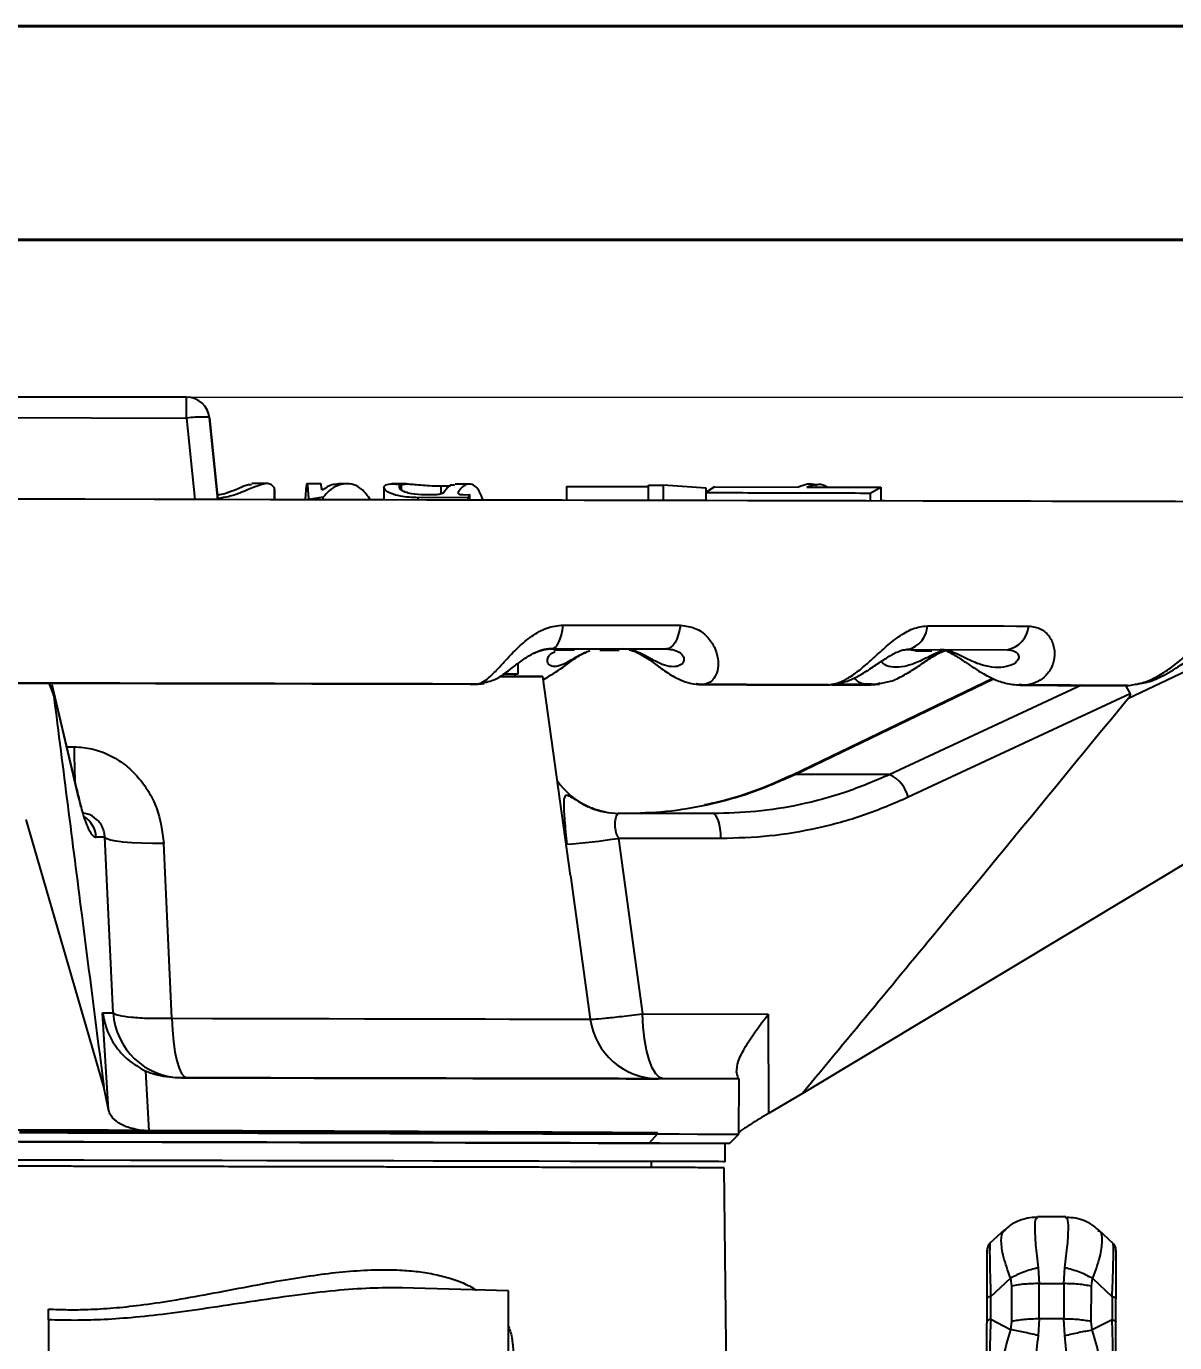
# Model space of a CAD drawing. Header units: millimetres. Extents: x 5659 to 7608, y 3628 to 5007.
# Drawn here: x 6279.5 to 6404.4, y 4863.5 to 5006.6 of the extents above; entities that cross this region are included whole.
import ezdxf

# ---------------------------------------------------------------- set-up
doc = ezdxf.new("R2010")
doc.units = ezdxf.units.MM
for name, color, linetype, lineweight in [('AM_5', 3, 'Continuous', 25), ('AM_BOR', 7, 'Continuous', 50), ('粗实线', 7, 'Continuous', 40)]:
    doc.layers.add(name, color=color, linetype=linetype, lineweight=lineweight)
doc.styles.add('SLDTEXTSTYLE1', font='txt.shx', dxfattribs={"width": 0.7, "bigfont": 'gbcbig.shx'})
doc.dimstyles.new('SLDDIMSTYLE12$0', dxfattribs={"dimtxt": 12, "dimasz": 10, "dimexe": 0, "dimexo": 0.0625, "dimgap": 0.875, "dimtad": 1, "dimdec": 1, "dimlfac": 1.8, "dimrnd": 1e-09, "dimzin": 12, "dimdsep": 46, "dimtxsty": 'SLDTEXTSTYLE1', "dimcen": 0.09, "dimdle": 8.16, "dimclrd": 3, "dimclre": 3, "dimadec": 0, "dimazin": 3, "dimtfac": 1, "dimtdec": 1, "dimtofl": 0, "dimtmove": 0, "dimatfit": 3, "dimfxl": 0, "dimfrac": 2, "dimtolj": 1, "dimlwd": 5, "dimlwe": 5, "dimarcsym": 0})

# ---------------------------------------------------------------- blocks, each defined once
blk = doc.blocks.new('*D65')
at = {"layer": 'AM_5', "color": 3, "lineweight": 5, "transparency": 16777216}
blk.add_line((6297.04, 4966.27), (6476.87, 4966.27), dxfattribs=at)
at = {"layer": 'AM_5', "color": 3, "linetype": 'Continuous', "lineweight": 5, "transparency": 16777216}
for p, q in [((6476.87, 4956.27), (6476.87, 4677.53)), ((6344.04, 4667.53), (6476.87, 4667.53))]:
    blk.add_line(p, q, dxfattribs=at)
at = {"layer": 'AM_5', "color": 3, "transparency": 16777216}
for points in [[(6475.2, 4956.27), (6478.53, 4956.27), (6476.87, 4966.27)], [(6475.2, 4677.53), (6478.53, 4677.53), (6476.87, 4667.53)]]:
    blk.add_solid(points, dxfattribs=at)
at = {"layer": 'Defpoints', "color": 0, "transparency": 16777216}
for p in [(6296.97, 4966.27), (6343.98, 4667.53), (6476.87, 4667.53)]:
    blk.add_point(p, dxfattribs=at)
at = {"layer": 'AM_5', "color": 0, "transparency": 16777216, "insert": (6469.99, 4816.9), "char_height": 12, "attachment_point": 5, "rotation": 90, "style": 'SLDTEXTSTYLE1'}
blk.add_mtext('\\A1;300', dxfattribs=at)
blk = doc.blocks.new('rA3')
at = {"layer": '粗实线'}
for p, q in [((753.384, 421.26), (333.384, 421.26)), ((748.384, 416.26), (358.384, 416.26))]:
    blk.add_line(p, q, dxfattribs=at)

msp = doc.modelspace()

# ---------------------------------------------------------------- linework, layer by layer
at = {"color": 7, "linetype": 'Continuous', "lineweight": 25}
for p, q in [((6296.974, 4966.27), (6263.999, 4966.34)), ((6263.999, 4966.34), (6296.974, 4966.27)), ((6296.969, 4964.009), (6296.974, 4966.27)), ((6296.974, 4966.27), (6296.974, 4966.27)), ((6263.994, 4964.079), (6296.969, 4964.009)), ((6296.969, 4964.009), (6297.872, 4955.148)), ((6300.36, 4955.142), (6299.456, 4964.023)), ((6299.456, 4964.023), (6300.36, 4955.142)), ((6299.456, 4964.023), (6299.456, 4964.023)), ((6305.766, 4956.877), (6304.047, 4956.881)), ((6306.478, 4956.447), (6306.476, 4955.131)), ((6311.572, 4956.865), (6310.072, 4956.868)), ((6311.77, 4956.19), (6311.673, 4956.19)), ((6314.304, 4956.859), (6313.487, 4956.861)), ((6318.419, 4956.447), (6318.416, 4955.104)), ((6320.858, 4956.845), (6319.267, 4956.848)), ((6320.289, 4956.754), (6320.288, 4956.204)), ((6324.617, 4956.631), (6324.615, 4955.763)), ((6324.617, 4956.631), (6325.605, 4956.629)), ((6327.666, 4956.83), (6326.142, 4956.834)), ((6326.522, 4955.821), (6326.523, 4956.018)), ((6338.256, 4956.577), (6338.253, 4955.063)), ((6338.256, 4956.577), (6347.166, 4956.563)), ((6347.163, 4955.043), (6347.167, 4956.726)), ((6347.167, 4956.726), (6348.778, 4956.722)), ((6348.778, 4956.722), (6348.774, 4955.039)), ((6353.457, 4956.396), (6348.778, 4956.722)), ((6353.394, 4955.906), (6353.392, 4955.029)), ((6354.356, 4956.53), (6353.394, 4955.906)), ((6353.456, 4955.946), (6353.457, 4956.396)), ((6354.356, 4956.53), (6363.485, 4956.507)), ((6364.368, 4956.505), (6372.441, 4956.484)), ((6365.615, 4956.749), (6364.717, 4956.751)), ((6371.267, 4955.854), (6371.265, 4954.991)), ((6371.267, 4955.854), (6372.441, 4956.484)), ((6372.441, 4956.484), (6372.438, 4954.988)), ((6310.018, 4955.123), (6306.098, 4955.132)), ((6306.561, 4955.131), (6306.562, 4955.67)), ((6311.815, 4955.423), (6310.252, 4955.146)), ((6310.252, 4955.121), (6310.252, 4955.146)), ((6311.814, 4955.118), (6311.815, 4955.423)), ((6318.451, 4955.105), (6314.924, 4955.113)), ((6322.135, 4955.096), (6322.136, 4955.351)), ((6327.588, 4955.375), (6322.136, 4955.351)), ((6323.923, 4955.658), (6322.869, 4955.662)), ((6327.173, 4955.677), (6327.748, 4955.683)), ((6327.587, 4955.084), (6327.588, 4955.375)), ((6327.748, 4955.683), (6327.588, 4955.375)), ((6327.747, 4955.084), (6327.748, 4955.683)), ((6336.676, 4938.929), (6336.465, 4938.93)), ((6336.807, 4938.929), (6336.469, 4938.93)), ((6336.676, 4938.929), (6349.137, 4938.903)), ((6336.974, 4938.782), (6336.768, 4938.959)), ((6339.119, 4938.777), (6336.974, 4938.782)), ((6341.884, 4938.772), (6343.998, 4938.767)), ((6374.719, 4938.754), (6375.382, 4938.846)), ((6376.178, 4938.699), (6375.21, 4938.848)), ((6375.382, 4938.846), (6386.147, 4938.824)), ((6376.178, 4938.699), (6377.983, 4938.695)), ((6333.014, 4936.193), (6333.016, 4937.341)), ((6399.335, 4933.541), (6408.255, 4937.778)), ((6338.682, 4914.268), (6335.687, 4935.916)), ((6282.004, 4935.183), (6282.526, 4933.79)), ((6282.483, 4934.26), (6282.309, 4935.018)), ((6285.044, 4923.658), (6282.35, 4935.014)), ((6328.578, 4935.091), (6329.305, 4935.165)), ((6352.395, 4935.116), (6353.14, 4935.04)), ((6353.04, 4935.032), (6352.908, 4935.064)), ((6352.928, 4935.03), (6356.57, 4935.022)), ((6384.611, 4935.698), (6362.815, 4925.198)), ((6363.114, 4925.269), (6384.675, 4935.663)), ((6366.732, 4935.004), (6366.882, 4935.017)), ((6366.86, 4935.012), (6367.001, 4935.028)), ((6371.57, 4935.049), (6367.327, 4935.058)), ((6367.898, 4935.047), (6371.838, 4935.038)), ((6371.259, 4934.992), (6371.98, 4935.123)), ((6371.413, 4935.07), (6371.264, 4935.082)), ((6371.838, 4935.038), (6371.413, 4935.07)), ((6371.838, 4935.038), (6372.29, 4935.075)), ((6372.34, 4935.189), (6371.898, 4935.048)), ((6394.241, 4934.957), (6373.402, 4925.247)), ((6387.462, 4935.041), (6388.101, 4934.969)), ((6387.954, 4934.96), (6387.462, 4935.041)), ((6399.037, 4934.947), (6399.519, 4934.011)), ((6282.483, 4934.26), (6285.161, 4922.968)), ((6399.519, 4934.011), (6375.414, 4922.776)), ((6283.951, 4928.269), (6284.75, 4928.267)), ((6287.973, 4891.292), (6279.547, 4920.366)), ((6344.635, 4921.029), (6343.878, 4921.031)), ((6354.18, 4921.009), (6343.926, 4921.03)), ((6288.078, 4918.433), (6287.138, 4918.435)), ((6288.994, 4899.352), (6288.078, 4918.433)), ((6295.355, 4898.749), (6294.486, 4917.77)), ((6343.895, 4918.314), (6346.536, 4899.229)), ((6355.047, 4918.291), (6343.895, 4918.314)), ((6407.886, 4917.005), (6363.907, 4890.58)), ((6338.682, 4914.265), (6340.843, 4898.652)), ((6287.843, 4899.355), (6288.994, 4899.352)), ((6288.468, 4888.84), (6287.843, 4899.355)), ((6346.536, 4899.229), (6360.19, 4899.2)), ((6360.19, 4899.2), (6360.226, 4888.412)), ((6292.514, 4893.009), (6292.873, 4886.531)), ((6356.752, 4892.934), (6356.752, 4892.831)), ((6296.441, 4892.29), (6295.752, 4892.291)), ((6356.953, 4892.161), (6348.787, 4892.178)), ((6357.009, 4886.161), (6357.022, 4892.161)), ((6288.468, 4888.84), (6287.973, 4891.292)), ((6363.907, 4890.58), (6360.226, 4888.412)), ((6292.873, 4886.531), (6291.836, 4886.6)), ((6348.137, 4886.18), (6347.255, 4885.181)), ((6348.137, 4886.18), (6348.137, 4886.283)), ((6356.007, 4885.163), (6357.009, 4886.161)), ((6357.123, 4886.461), (6357.01, 4886.379)), ((6355.503, 4883.164), (6355.507, 4885.164)), ((6347.502, 4882.522), (6347.503, 4883.181)), ((6355.933, 4833.987), (6355.401, 4882.506)), ((6392.524, 4877.152), (6389.456, 4877.159)), ((6385.893, 4875.772), (6384.252, 4874.256)), ((6385.883, 4875.686), (6385.943, 4875.714)), ((6389.456, 4877.059), (6389.369, 4877.006)), ((6392.613, 4876.998), (6392.524, 4877.053)), ((6396.03, 4875.689), (6396.095, 4875.659)), ((6397.718, 4874.225), (6396.082, 4875.749)), ((6389.532, 4871.629), (6389.641, 4869.915)), ((6392.308, 4869.909), (6392.424, 4871.622)), ((6384.372, 4868.509), (6386.53, 4870.503)), ((6386.53, 4870.503), (6386.641, 4869.646)), ((6395.307, 4869.627), (6395.422, 4870.484)), ((6395.422, 4870.484), (6397.572, 4868.481)), ((6331.973, 4869.105), (6320.311, 4869.435)), ((6384.366, 4866.01), (6384.372, 4868.509)), ((6386.641, 4869.646), (6386.633, 4865.801)), ((6389.633, 4866.07), (6389.641, 4869.915)), ((6389.641, 4869.915), (6392.308, 4869.909)), ((6392.308, 4869.909), (6392.3, 4866.064)), ((6395.299, 4865.782), (6395.307, 4869.627)), ((6383.966, 4865.79), (6383.971, 4868.289)), ((6397.572, 4868.481), (6397.566, 4865.982)), ((6397.966, 4865.76), (6397.971, 4868.26)), ((6386.518, 4864.898), (6384.366, 4866.01)), ((6386.633, 4865.801), (6386.518, 4864.898)), ((6389.633, 4866.07), (6389.517, 4864.263)), ((6392.3, 4866.064), (6389.633, 4866.07)), ((6392.409, 4864.257), (6392.3, 4866.064)), ((6395.41, 4864.879), (6395.299, 4865.782)), ((6397.566, 4865.982), (6395.41, 4864.879))]:
    msp.add_line(p, q, dxfattribs=at)
at = {"color": 7, "linetype": 'Continuous', "lineweight": 25, "flags": 128}
for points in [[(6404.449, 4954.92), (6399.454, 4954.931), (6394.201, 4954.942), (6388.701, 4954.954), (6382.968, 4954.966), (6377.012, 4954.979), (6370.849, 4954.992), (6364.49, 4955.005), (6357.95, 4955.019), (6351.244, 4955.034), (6344.385, 4955.048), (6337.39, 4955.063), (6330.274, 4955.078), (6323.052, 4955.094), (6315.739, 4955.109), (6308.353, 4955.125), (6300.91, 4955.141), (6293.425, 4955.157), (6285.916, 4955.173), (6278.398, 4955.189)], [(6347.302, 4955.044), (6344.945, 4955.049), (6342.572, 4955.054), (6340.184, 4955.059), (6337.78, 4955.064), (6335.363, 4955.069), (6332.931, 4955.074), (6330.487, 4955.08), (6328.03, 4955.085)], [(6348.774, 4955.039), (6348.573, 4955.04), (6348.372, 4955.04), (6348.171, 4955.041), (6347.97, 4955.041), (6347.768, 4955.041), (6347.567, 4955.042), (6347.365, 4955.042), (6347.163, 4955.043)], [(6353.454, 4955.03), (6353.133, 4955.031), (6351.032, 4955.036), (6348.917, 4955.04)], [(6442.502, 4954.839), (6442.313, 4954.84), (6441.748, 4954.841), (6440.808, 4954.843), (6439.495, 4954.846), (6437.812, 4954.85), (6435.763, 4954.854), (6433.353, 4954.859), (6430.588, 4954.865), (6427.473, 4954.872), (6424.017, 4954.879), (6420.228, 4954.887), (6416.113, 4954.896), (6411.684, 4954.906), (6406.951, 4954.916), (6401.924, 4954.927), (6396.616, 4954.938), (6391.038, 4954.95), (6385.205, 4954.962), (6379.129, 4954.975), (6372.825, 4954.989), (6372.438, 4954.99)], [(6336.676, 4938.929), (6336.873, 4938.974), (6337.067, 4939.109), (6337.251, 4939.331), (6337.423, 4939.634), (6337.578, 4940.012), (6337.713, 4940.457), (6337.824, 4940.957), (6337.91, 4941.503)], [(6337.91, 4941.503), (6339.524, 4941.499), (6341.133, 4941.496), (6342.735, 4941.492), (6344.331, 4941.489), (6345.921, 4941.486), (6347.505, 4941.482), (6349.082, 4941.479), (6350.652, 4941.476)], [(6350.652, 4941.476), (6350.547, 4940.93), (6350.41, 4940.43), (6350.245, 4939.985), (6350.055, 4939.607), (6349.844, 4939.304), (6349.617, 4939.082), (6349.379, 4938.947), (6349.137, 4938.903)], [(6377.488, 4941.418), (6378.899, 4941.415), (6380.301, 4941.412), (6381.692, 4941.409), (6383.074, 4941.406), (6384.445, 4941.403), (6385.806, 4941.401), (6387.156, 4941.398), (6388.496, 4941.395)], [(6331.041, 4935.926), (6332.22, 4935.924), (6333.599, 4935.921), (6334.635, 4935.918), (6335.321, 4935.917), (6335.654, 4935.916), (6335.63, 4935.916), (6335.25, 4935.917), (6334.516, 4935.918), (6333.434, 4935.921), (6332.01, 4935.924), (6331.086, 4935.926)], [(6356.57, 4935.022), (6357.847, 4935.019), (6359.118, 4935.017), (6360.382, 4935.014), (6361.641, 4935.011), (6362.892, 4935.009), (6364.137, 4935.006), (6365.376, 4935.003), (6366.608, 4935.001)], [(6367.104, 4935.001), (6368.02, 4934.999), (6369.669, 4934.996), (6371.305, 4934.992)], [(6387.748, 4934.956), (6388.404, 4934.954), (6389.057, 4934.953), (6389.707, 4934.951), (6390.353, 4934.95), (6390.996, 4934.949), (6391.637, 4934.947), (6392.273, 4934.946), (6392.907, 4934.945)], [(6392.907, 4934.945), (6393.687, 4934.943), (6394.462, 4934.941), (6395.232, 4934.94), (6395.997, 4934.938), (6396.756, 4934.936), (6397.511, 4934.935), (6398.26, 4934.933), (6399.003, 4934.932)], [(6362.816, 4925.198), (6362.899, 4925.243), (6363.114, 4925.269)], [(6373.402, 4925.247), (6372.552, 4925.249), (6371.574, 4925.251), (6370.47, 4925.253), (6369.241, 4925.256), (6367.889, 4925.259), (6366.416, 4925.262), (6364.823, 4925.265), (6363.114, 4925.269)], [(6285.161, 4922.968), (6285.096, 4923.473), (6285.043, 4923.659)], [(6355.047, 4918.291), (6355.023, 4918.829), (6354.968, 4919.342), (6354.886, 4919.812), (6354.778, 4920.221), (6354.648, 4920.556), (6354.502, 4920.804), (6354.344, 4920.957), (6354.18, 4921.009)], [(6294.486, 4917.77), (6293.244, 4917.762), (6292.078, 4917.783), (6291.016, 4917.832), (6290.086, 4917.908), (6289.31, 4918.008), (6288.707, 4918.132), (6288.293, 4918.275), (6288.078, 4918.433)], [(6295.355, 4898.749), (6295.421, 4897.443), (6295.539, 4896.213), (6295.705, 4895.097), (6295.913, 4894.131), (6296.157, 4893.345), (6296.43, 4892.765), (6296.721, 4892.409), (6297.024, 4892.289)], [(6295.355, 4898.749), (6299.827, 4898.739), (6304.188, 4898.73), (6308.412, 4898.721), (6312.471, 4898.712), (6316.341, 4898.704), (6319.998, 4898.696), (6323.419, 4898.689), (6326.583, 4898.682), (6329.469, 4898.676), (6332.061, 4898.67), (6334.341, 4898.665), (6336.296, 4898.661), (6337.914, 4898.658), (6339.184, 4898.655), (6340.099, 4898.653), (6340.653, 4898.652), (6340.843, 4898.652)], [(6348.787, 4892.178), (6348.362, 4892.313), (6347.952, 4892.708), (6347.572, 4893.352), (6347.236, 4894.22), (6346.955, 4895.282), (6346.741, 4896.501), (6346.599, 4897.832), (6346.536, 4899.229)], [(6356.953, 4892.161), (6356.992, 4892.161), (6356.647, 4892.162), (6355.922, 4892.163), (6354.819, 4892.165), (6353.344, 4892.169), (6351.505, 4892.172), (6349.312, 4892.177), (6346.774, 4892.182), (6343.906, 4892.189), (6340.722, 4892.195), (6337.237, 4892.203), (6333.471, 4892.211), (6329.442, 4892.219), (6325.171, 4892.229), (6320.68, 4892.238), (6315.991, 4892.248), (6311.128, 4892.259), (6306.117, 4892.269), (6300.983, 4892.28), (6295.752, 4892.291)], [(6278.268, 4886.629), (6279.966, 4886.625), (6281.666, 4886.622), (6283.365, 4886.618), (6285.064, 4886.614), (6286.762, 4886.611), (6288.457, 4886.607), (6290.148, 4886.604), (6291.836, 4886.6)], [(6278.803, 4886.328), (6284.052, 4886.316), (6289.291, 4886.305), (6294.495, 4886.294), (6299.639, 4886.283), (6304.696, 4886.272), (6309.643, 4886.262), (6314.456, 4886.251), (6319.11, 4886.241), (6323.583, 4886.232), (6327.854, 4886.223), (6331.901, 4886.214), (6335.705, 4886.206), (6339.248, 4886.198), (6342.511, 4886.192), (6345.479, 4886.185), (6348.137, 4886.18)], [(6278.804, 4886.431), (6284.053, 4886.42), (6289.292, 4886.409), (6294.496, 4886.397), (6299.639, 4886.386), (6304.696, 4886.376), (6309.643, 4886.365), (6314.456, 4886.355), (6319.11, 4886.345), (6323.584, 4886.335), (6327.854, 4886.326), (6331.902, 4886.318), (6335.706, 4886.309), (6339.248, 4886.302), (6342.511, 4886.295), (6345.479, 4886.289), (6348.137, 4886.283)], [(6348.137, 4886.18), (6350.499, 4886.175), (6352.51, 4886.17), (6354.16, 4886.167), (6355.44, 4886.164), (6356.344, 4886.162), (6356.867, 4886.161), (6357.009, 4886.161)], [(6348.38, 4885.179), (6347.088, 4885.182), (6344.577, 4885.187), (6341.767, 4885.193), (6338.672, 4885.2), (6335.308, 4885.207), (6331.689, 4885.215), (6327.834, 4885.223), (6323.76, 4885.232), (6319.487, 4885.241), (6315.036, 4885.25), (6310.427, 4885.26), (6305.683, 4885.27), (6300.826, 4885.281), (6295.88, 4885.291), (6290.867, 4885.302), (6285.812, 4885.313), (6280.739, 4885.323), (6275.672, 4885.334)], [(6278.844, 4885.327), (6284.023, 4885.316), (6289.193, 4885.305), (6294.327, 4885.294), (6299.402, 4885.284), (6304.392, 4885.273), (6309.273, 4885.262), (6314.021, 4885.252), (6318.614, 4885.243), (6323.027, 4885.233), (6327.241, 4885.224), (6331.235, 4885.216), (6334.988, 4885.208), (6338.483, 4885.2), (6341.703, 4885.193), (6344.631, 4885.187), (6347.255, 4885.181)], [(6347.255, 4885.181), (6349.585, 4885.176), (6351.569, 4885.172), (6353.197, 4885.169), (6354.459, 4885.166), (6355.351, 4885.164), (6355.866, 4885.163), (6356.007, 4885.163)], [(6355.503, 4883.164), (6355.328, 4883.164), (6354.803, 4883.165), (6353.932, 4883.167), (6352.717, 4883.17), (6351.166, 4883.173), (6349.285, 4883.177), (6347.084, 4883.182), (6344.572, 4883.187), (6341.763, 4883.193), (6338.668, 4883.2), (6335.303, 4883.207), (6331.685, 4883.215), (6327.829, 4883.223), (6323.756, 4883.232), (6319.483, 4883.241), (6315.032, 4883.25), (6310.423, 4883.26), (6305.679, 4883.27), (6300.822, 4883.281), (6295.875, 4883.291), (6290.862, 4883.302), (6285.808, 4883.313), (6280.734, 4883.323), (6275.667, 4883.334)]]:
    msp.add_lwpolyline(points, dxfattribs=at)
at = {"color": 7, "linetype": 'Continuous', "lineweight": 25}
for centre, radius, start, end in [((6296.969, 4963.77), 2.5, 5.81493, 89.87751), ((6296.969, 4963.77), 2.5, 5.81493, 89.87751), ((6374.727, 4941.531), 2.763, 283.71071, 357.65791), ((6385.628, 4941.656), 2.88, 280.39224, 354.78917), ((6416.222, 4928.713), 131.473, 180.19425, 181.82618), ((6344.011, 4929.178), 8.163, 214.11019, 245.44357), ((6371.682, 4921.792), 3.86, 14.77003, 63.52904), ((6343.946, 4929.051), 8.02, 247.49374, 269.8614), ((6284.25, 4918.269), 2.892, 3.30335, 56.85343), ((6333.771, 4982.945), 65.419, 273.89088, 278.90272), ((6296.468, 4899.776), 7.486, 183.24837, 269.79193), ((6348.272, 4899.679), 7.5, 187.87748, 269.87749)]:
    msp.add_arc(centre, radius, start, end, dxfattribs=at)
for points in [[(6299.456, 4964.023), (6299.416, 4964.05), (6299.336, 4964.104), (6298.76, 4964.124), (6297.941, 4964.096), (6297.293, 4964.038), (6296.969, 4964.009)], [(6350.489, 4921.016), (6349.643, 4921.018), (6347.953, 4921.022), (6345.741, 4921.027), (6344.635, 4921.029)], [(6354.18, 4921.009), (6353.705, 4921.01), (6352.754, 4921.012), (6351.244, 4921.015), (6350.489, 4921.016)], [(6355.401, 4882.506), (6355.28, 4882.506), (6355.038, 4882.506), (6353.088, 4882.51), (6350.012, 4882.517), (6345.748, 4882.526), (6340.4, 4882.537), (6334.051, 4882.551), (6326.812, 4882.566), (6318.807, 4882.583), (6310.171, 4882.602), (6301.053, 4882.621), (6291.61, 4882.642), (6282.002, 4882.662), (6272.394, 4882.683), (6262.95, 4882.703), (6253.832, 4882.722), (6245.197, 4882.741), (6237.191, 4882.758), (6229.952, 4882.773), (6223.603, 4882.787), (6218.255, 4882.799), (6213.991, 4882.808), (6210.915, 4882.814), (6208.965, 4882.819), (6208.723, 4882.819), (6208.602, 4882.819)], [(6282.002, 4882.662), (6279.144, 4882.668), (6273.428, 4882.68), (6265.001, 4882.698), (6256.864, 4882.716), (6249.158, 4882.732), (6242.014, 4882.748), (6235.554, 4882.762), (6229.888, 4882.774), (6225.116, 4882.784), (6221.311, 4882.792), (6218.566, 4882.798), (6216.826, 4882.802), (6216.61, 4882.802), (6216.502, 4882.803)], [(6347.502, 4882.522), (6347.393, 4882.523), (6347.177, 4882.523), (6345.437, 4882.527), (6342.692, 4882.533), (6338.887, 4882.541), (6334.115, 4882.551), (6328.449, 4882.563), (6321.989, 4882.577), (6314.845, 4882.592), (6307.139, 4882.608), (6299.003, 4882.626), (6290.576, 4882.644), (6284.86, 4882.656), (6282.002, 4882.662)], [(6331.931, 4849.405), (6331.931, 4849.442), (6331.931, 4849.515), (6331.932, 4850.101), (6331.934, 4851.011), (6331.937, 4852.245), (6331.94, 4853.747), (6331.944, 4855.461), (6331.948, 4857.321), (6331.952, 4859.255), (6331.956, 4861.189), (6331.96, 4863.049), (6331.963, 4864.763), (6331.967, 4866.265), (6331.969, 4867.499), (6331.971, 4868.409), (6331.973, 4868.995), (6331.973, 4869.068), (6331.973, 4869.105)], [(6384.372, 4868.509), (6384.313, 4868.495), (6384.195, 4868.468), (6384.07, 4868.413), (6383.987, 4868.353), (6383.976, 4868.311), (6383.971, 4868.289)], [(6389.641, 4869.915), (6389.101, 4869.904), (6388.02, 4869.881), (6387.1, 4869.724), (6386.641, 4869.646)], [(6395.307, 4869.627), (6394.848, 4869.708), (6393.93, 4869.869), (6392.849, 4869.896), (6392.308, 4869.909)], [(6397.971, 4868.26), (6397.966, 4868.281), (6397.956, 4868.323), (6397.873, 4868.384), (6397.748, 4868.439), (6397.63, 4868.467), (6397.572, 4868.481)], [(6384.366, 4866.01), (6384.308, 4865.996), (6384.19, 4865.968), (6384.065, 4865.914), (6383.981, 4865.854), (6383.971, 4865.811), (6383.966, 4865.79)], [(6389.633, 4866.07), (6389.093, 4866.059), (6388.011, 4866.036), (6387.092, 4865.879), (6386.633, 4865.801)], [(6395.299, 4865.782), (6394.84, 4865.863), (6393.921, 4866.024), (6392.84, 4866.051), (6392.3, 4866.064)], [(6397.566, 4865.982), (6397.625, 4865.968), (6397.742, 4865.939), (6397.868, 4865.885), (6397.95, 4865.824), (6397.961, 4865.782), (6397.966, 4865.76)], [(6251.546, 4865.628), (6255.197, 4865.104), (6262.501, 4864.056), (6273.144, 4860.936), (6283.387, 4856.728), (6293.088, 4851.373), (6302.127, 4844.968), (6310.389, 4837.587), (6317.77, 4829.325), (6324.175, 4820.286), (6329.53, 4810.585), (6333.738, 4800.342), (6336.858, 4789.699), (6337.906, 4782.396), (6338.43, 4778.744)], [(6257.784, 4865.374), (6260.698, 4864.787), (6266.526, 4863.611), (6275.02, 4860.858), (6283.249, 4857.411), (6291.12, 4853.211), (6298.621, 4848.365), (6303.214, 4844.591), (6305.51, 4842.704)], [(6258.088, 4865.426), (6261.383, 4864.739), (6267.971, 4863.367), (6277.523, 4860.046), (6286.707, 4855.842), (6295.41, 4850.706), (6303.546, 4844.717), (6311.031, 4837.929), (6317.786, 4830.416), (6323.741, 4822.254), (6328.839, 4813.529), (6333.004, 4804.328), (6336.284, 4794.761), (6337.628, 4788.167), (6338.301, 4784.87)]]:
    msp.add_open_spline(points, degree=3, dxfattribs=at)
for points, knots in [([(6300.306, 4955.672), (6300.4, 4955.679), (6300.757, 4955.705), (6301.517, 4955.939), (6302.586, 4956.355), (6303.577, 4956.816), (6303.895, 4956.801), (6304.029, 4956.794)], [0, 0, 0, 0, 0.0437633, 0.1679338, 0.4021795, 0.7473798, 1, 1, 1, 1]), ([(6306.478, 4956.447), (6306.299, 4956.654), (6305.947, 4957.059), (6304.54, 4956.61), (6303.035, 4955.943), (6301.614, 4955.437), (6300.743, 4955.321), (6300.348, 4955.269)], [0, 0, 0, 0, 0.2863119, 0.55953071, 0.76733828, 0.89433721, 1, 1, 1, 1]), ([(6306.546, 4955.67), (6306.55, 4955.695), (6306.608, 4956.054), (6306.541, 4956.258), (6306.478, 4956.447)], [0, 0, 0, 0, 0.0704321, 1, 1, 1, 1]), ([(6310.252, 4955.146), (6310.234, 4955.462), (6310.197, 4956.102), (6310.116, 4956.854), (6310.028, 4956.973), (6309.943, 4956.379), (6309.892, 4955.805), (6309.865, 4955.276), (6309.857, 4955.122)], [0, 0, 0, 0, 0.15351513, 0.31151055, 0.62183079, 0.77597192, 0.93465022, 1, 1, 1, 1]), ([(6311.673, 4956.19), (6311.652, 4956.386), (6311.612, 4956.769), (6311.57, 4956.826), (6311.549, 4956.853)], [0, 0, 0, 0, 0.510119, 1, 1, 1, 1]), ([(6313.455, 4956.817), (6313.222, 4956.81), (6312.648, 4956.793), (6312.097, 4956.415), (6311.77, 4956.19)], [0, 0, 0, 0, 0.4066547, 1, 1, 1, 1]), ([(6316.969, 4955.107), (6316.649, 4955.537), (6315.821, 4956.652), (6314.53, 4956.968), (6313.349, 4956.707), (6312.526, 4956.206), (6312.033, 4955.663), (6311.815, 4955.423)], [0, 0, 0, 0, 0.2053841, 0.5315458, 0.6962645, 0.8657186, 1, 1, 1, 1]), ([(6322.136, 4955.351), (6321.468, 4955.379), (6320.367, 4955.426), (6319.186, 4955.769), (6318.563, 4956.124), (6318.335, 4956.5), (6318.512, 4956.653), (6318.612, 4956.739)], [0, 0, 0, 0, 0.2904242, 0.4791568, 0.6380876, 0.7972637, 1, 1, 1, 1]), ([(6318.612, 4956.739), (6318.813, 4956.798), (6319.121, 4956.888), (6319.864, 4956.814), (6320.121, 4956.788)], [0, 0, 0, 0, 0.6542152, 1, 1, 1, 1]), ([(6322.869, 4955.662), (6322.374, 4955.679), (6321.572, 4955.707), (6320.683, 4955.941), (6320.199, 4956.228), (6320.02, 4956.551), (6320.195, 4956.683), (6320.289, 4956.754)], [0, 0, 0, 0, 0.2599336, 0.4215944, 0.584063, 0.7764561, 1, 1, 1, 1]), ([(6320.289, 4956.754), (6320.456, 4956.799), (6320.728, 4956.872), (6321.51, 4956.811), (6322.389, 4956.733), (6323.41, 4956.655), (6324.164, 4956.634), (6324.574, 4956.632), (6324.617, 4956.631)], [0, 0, 0, 0, 0.2685044, 0.4379066, 0.6082478, 0.7778738, 0.976771, 1, 1, 1, 1]), ([(6324.993, 4956.012), (6324.947, 4955.957), (6324.875, 4955.871), (6324.644, 4955.765), (6324.412, 4955.702), (6324.163, 4955.663), (6323.997, 4955.66), (6323.923, 4955.658)], [0, 0, 0, 0, 0.3057608, 0.4723517, 0.637981, 0.8377325, 1, 1, 1, 1]), ([(6326.106, 4956.675), (6325.965, 4956.714), (6325.584, 4956.818), (6325.221, 4956.324), (6324.993, 4956.012)], [0, 0, 0, 0, 0.3704922, 1, 1, 1, 1]), ([(6326.523, 4956.018), (6326.498, 4955.968), (6326.459, 4955.891), (6326.507, 4955.788), (6326.625, 4955.722), (6326.853, 4955.679), (6327.05, 4955.678), (6327.173, 4955.677)], [0, 0, 0, 0, 0.2742213, 0.4218346, 0.5710505, 0.7336104, 1, 1, 1, 1]), ([(6329.205, 4955.081), (6329.059, 4955.441), (6328.625, 4956.514), (6327.741, 4957.004), (6326.977, 4956.651), (6326.588, 4956.109), (6326.523, 4956.018)], [0, 0, 0, 0, 0.1864973, 0.5560674, 0.9256862, 1, 1, 1, 1]), ([(6353.394, 4955.906), (6356.458, 4955.898), (6362.6, 4955.88), (6368.374, 4955.863), (6371.267, 4955.854)], [0, 0, 0, 0, 0.498853, 1, 1, 1, 1]), ([(6365.456, 4956.635), (6365.429, 4956.65), (6364.797, 4957.01), (6364.127, 4956.753), (6363.485, 4956.507)], [0, 0, 0, 0, 0.0420292, 1, 1, 1, 1]), ([(6364.368, 4956.505), (6365.058, 4956.743), (6365.839, 4957.013), (6366.569, 4956.553), (6366.654, 4956.499)], [0, 0, 0, 0, 0.8829321, 1, 1, 1, 1]), ([(6328.578, 4935.091), (6328.789, 4935.154), (6329.2, 4935.276), (6329.972, 4935.896), (6330.836, 4936.778), (6331.855, 4937.901), (6333.033, 4939.129), (6334.448, 4940.323), (6336.109, 4941.295), (6337.31, 4941.434), (6337.91, 4941.503)], [0, 0, 0, 0, 0.1279379, 0.24972, 0.3803197, 0.4997335, 0.6244222, 0.7495462, 0.8749776, 1, 1, 1, 1]), ([(6350.652, 4941.476), (6351.209, 4941.405), (6352.327, 4941.263), (6353.595, 4940.292), (6354.406, 4939.098), (6354.763, 4937.867), (6354.755, 4936.741), (6354.437, 4935.855), (6353.889, 4935.23), (6353.394, 4935.104), (6353.14, 4935.04)], [0, 0, 0, 0, 0.12462515, 0.249715, 0.37492122, 0.49974255, 0.61927679, 0.75001403, 0.87189027, 1, 1, 1, 1]), ([(6366.86, 4935.012), (6367.219, 4935.077), (6367.919, 4935.204), (6369.084, 4935.829), (6370.089, 4936.574), (6370.924, 4937.286), (6371.553, 4937.848), (6372.201, 4938.439), (6373.114, 4939.259), (6374.317, 4940.245), (6375.894, 4941.212), (6376.957, 4941.35), (6377.488, 4941.418)], [0, 0, 0, 0, 0.12794144, 0.24963358, 0.38016775, 0.44121021, 0.49970945, 0.56357405, 0.62456998, 0.74964196, 0.87502185, 1, 1, 1, 1]), ([(6388.496, 4941.395), (6388.962, 4941.328), (6389.659, 4941.228), (6390.361, 4940.692), (6390.779, 4940.204), (6391.081, 4939.635), (6391.258, 4939.036), (6391.322, 4938.416), (6391.261, 4937.628), (6391.005, 4936.887), (6390.586, 4936.246), (6390.063, 4935.694), (6389.26, 4935.167), (6388.494, 4935.036), (6388.101, 4934.969)], [0, 0, 0, 0, 0.1244795, 0.1858912, 0.249872, 0.3110952, 0.3752088, 0.436224, 0.5001105, 0.6195221, 0.6833857, 0.7502835, 0.8719702, 1, 1, 1, 1]), ([(6399.403, 4934.946), (6399.883, 4935.015), (6400.82, 4935.149), (6402.293, 4935.78), (6403.5, 4936.526), (6404.453, 4937.238), (6405.146, 4937.799), (6405.832, 4938.388), (6406.76, 4939.203), (6407.904, 4940.184), (6409.288, 4941.143), (6410.141, 4941.279), (6410.567, 4941.348)], [0, 0, 0, 0, 0.12801232, 0.24964837, 0.38015983, 0.44120352, 0.49971387, 0.56357251, 0.62457566, 0.74964179, 0.87501679, 1, 1, 1, 1]), ([(6328.749, 4935.16), (6329.292, 4935.245), (6330.589, 4935.449), (6332.062, 4936.625), (6333.549, 4937.767), (6334.701, 4938.488), (6335.856, 4938.935), (6336.525, 4938.957), (6336.859, 4938.968)], [0, 0, 0, 0, 0.21651, 0.5165419, 0.6570432, 0.7800658, 0.8904523, 1, 1, 1, 1]), ([(6334.599, 4938.377), (6334.668, 4938.413), (6335.001, 4938.592), (6335.739, 4938.859), (6336.363, 4938.906), (6336.676, 4938.929)], [0, 0, 0, 0, 0.1146699, 0.5571038, 1, 1, 1, 1]), ([(6340.81, 4938.682), (6340.611, 4938.617), (6340.112, 4938.455), (6339.393, 4938.049), (6338.511, 4937.529), (6337.698, 4937.101), (6336.946, 4936.946), (6336.372, 4937.101), (6336.106, 4937.533), (6336.278, 4938.057), (6336.579, 4938.437), (6336.918, 4938.578), (6337.015, 4938.619)], [0, 0, 0, 0, 0.048877, 0.1220733, 0.2021553, 0.3553953, 0.5091194, 0.6628416, 0.8162433, 0.8929299, 0.9694545, 1, 1, 1, 1]), ([(6349.137, 4938.903), (6349.433, 4938.878), (6350.027, 4938.83), (6350.685, 4938.469), (6351.02, 4938.027), (6351.051, 4937.497), (6350.634, 4937.073), (6349.881, 4936.916), (6348.962, 4937.074), (6348.025, 4937.502), (6347.068, 4938.039), (6346.215, 4938.484), (6345.277, 4938.84), (6344.66, 4938.889), (6344.35, 4938.913)], [0, 0, 0, 0, 0.0625764, 0.1252848, 0.1848997, 0.2501233, 0.3749307, 0.5001323, 0.6253324, 0.7502715, 0.8127295, 0.8750555, 0.937394, 1, 1, 1, 1]), ([(6345.062, 4938.825), (6345.3, 4938.754), (6345.769, 4938.615), (6346.531, 4938.211), (6347.432, 4937.623), (6348.262, 4936.999), (6349.33, 4936.235), (6350.44, 4935.585), (6351.768, 4935.115), (6352.546, 4935.06), (6352.965, 4935.03)], [0, 0, 0, 0, 0.0889663, 0.1751205, 0.2608238, 0.4140952, 0.5091872, 0.7133094, 0.8458673, 1, 1, 1, 1]), ([(6367.07, 4935.093), (6367.642, 4935.16), (6368.658, 4935.279), (6370.082, 4935.989), (6371.386, 4936.798), (6372.67, 4937.698), (6373.732, 4938.354), (6374.463, 4938.683), (6375.104, 4938.892), (6375.458, 4938.887), (6375.694, 4938.885)], [0, 0, 0, 0, 0.1931622, 0.3431372, 0.4976624, 0.6438486, 0.7721107, 0.8302316, 0.8868982, 1, 1, 1, 1]), ([(6372.171, 4935.158), (6372.615, 4935.212), (6373.511, 4935.321), (6374.832, 4935.98), (6376.162, 4936.785), (6377.466, 4937.695), (6378.519, 4938.343), (6379.15, 4938.643), (6379.363, 4938.709), (6379.423, 4938.728)], [0, 0, 0, 0, 0.1816427, 0.3672701, 0.5589206, 0.7404903, 0.89985, 0.9720444, 1, 1, 1, 1]), ([(6379.507, 4938.755), (6379.425, 4938.746), (6379.067, 4938.705), (6378.369, 4938.404), (6377.485, 4937.975), (6376.418, 4937.444), (6375.266, 4937.021), (6374.085, 4936.872), (6373.039, 4936.995), (6372.64, 4937.363), (6372.454, 4937.534)], [0, 0, 0, 0, 0.0271102, 0.1179757, 0.2043592, 0.2988689, 0.479717, 0.6611364, 0.8425534, 1, 1, 1, 1]), ([(6386.147, 4938.824), (6386.397, 4938.799), (6386.897, 4938.751), (6387.361, 4938.391), (6387.469, 4937.95), (6387.186, 4937.42), (6386.378, 4936.997), (6385.181, 4936.841), (6383.844, 4936.999), (6382.601, 4937.428), (6381.486, 4937.966), (6380.595, 4938.411), (6379.708, 4938.767), (6379.169, 4938.815), (6378.898, 4938.839)], [0, 0, 0, 0, 0.0625764, 0.1252848, 0.1848997, 0.2501233, 0.3749307, 0.5001323, 0.6253324, 0.7502715, 0.8127295, 0.8750555, 0.937394, 1, 1, 1, 1]), ([(6378.915, 4938.839), (6379.014, 4938.831), (6379.205, 4938.815), (6379.633, 4938.669), (6380.153, 4938.412), (6380.862, 4937.984), (6381.679, 4937.425), (6382.992, 4936.531), (6384.452, 4935.69), (6386.221, 4935.068), (6387.239, 4934.995), (6387.781, 4934.956)], [0, 0, 0, 0, 0.0777037, 0.1483677, 0.214032, 0.2764184, 0.3843681, 0.4692883, 0.6935309, 0.8367965, 1, 1, 1, 1]), ([(6400.405, 4935.14), (6400.682, 4935.17), (6401.54, 4935.264), (6403.106, 4935.961), (6404.598, 4936.843), (6405.834, 4937.685), (6406.585, 4938.191), (6407.205, 4938.553), (6407.631, 4938.753), (6407.971, 4938.849), (6408.091, 4938.827), (6408.153, 4938.815)], [0, 0, 0, 0, 0.0899247, 0.2789122, 0.5096722, 0.5968017, 0.7160872, 0.7813852, 0.8495991, 0.9218501, 1, 1, 1, 1]), ([(6335.737, 4935.556), (6336.439, 4935.978), (6337.481, 4936.603), (6338.986, 4937.741), (6339.861, 4938.346), (6340.313, 4938.506), (6340.363, 4938.524)], [0, 0, 0, 0, 0.5112128, 0.7576418, 0.9734468, 1, 1, 1, 1]), ([(6331.345, 4936.196), (6331.816, 4936.195), (6332.804, 4936.193), (6332.942, 4936.193), (6333.014, 4936.193)], [0, 0, 0, 0, 0.4764157, 1, 1, 1, 1]), ([(6332.773, 4935.922), (6332.733, 4935.958), (6332.672, 4936.013), (6332.676, 4936.148), (6332.677, 4936.193)], [0, 0, 0, 0, 0.6617391, 1, 1, 1, 1]), ([(6277.087, 4935.2), (6281.5, 4935.191), (6290.282, 4935.172), (6303.34, 4935.144), (6316.15, 4935.117), (6324.449, 4935.1), (6328.578, 4935.091)], [0, 0, 0, 0, 0.2537268, 0.5049693, 0.7537271, 1, 1, 1, 1]), ([(6328.504, 4935.084), (6325.292, 4935.091), (6318.857, 4935.104), (6309.691, 4935.124), (6301.13, 4935.142), (6293.184, 4935.159), (6285.185, 4935.176), (6279.832, 4935.187), (6277.155, 4935.193)], [0, 0, 0, 0, 0.1923705, 0.3854898, 0.5383578, 0.6912259, 0.8456129, 1, 1, 1, 1]), ([(6328.503, 4935.084), (6328.728, 4935.094), (6328.996, 4935.106), (6329.262, 4935.157), (6329.305, 4935.165)], [0, 0, 0, 0, 0.838527, 1, 1, 1, 1]), ([(6353.04, 4935.032), (6352.844, 4935.043), (6352.61, 4935.056), (6352.425, 4935.108), (6352.395, 4935.116)], [0, 0, 0, 0, 0.8392222, 1, 1, 1, 1]), ([(6366.732, 4935.004), (6364.499, 4935.008), (6360.027, 4935.018), (6355.371, 4935.027), (6353.04, 4935.032)], [0, 0, 0, 0, 0.4994087, 1, 1, 1, 1]), ([(6353.14, 4935.04), (6355.47, 4935.035), (6360.136, 4935.026), (6364.617, 4935.017), (6366.86, 4935.012)], [0, 0, 0, 0, 0.4994075, 1, 1, 1, 1]), ([(6367.001, 4935.028), (6367.116, 4935.035), (6367.269, 4935.043), (6367.433, 4935.075), (6367.474, 4935.084)], [0, 0, 0, 0, 0.7502436, 1, 1, 1, 1]), ([(6371.264, 4935.082), (6370.935, 4935.07), (6370.234, 4935.044), (6369.754, 4935.503), (6369.499, 4935.746)], [0, 0, 0, 0, 0.4701941, 1, 1, 1, 1]), ([(6399.235, 4934.937), (6397.423, 4934.94), (6393.795, 4934.948), (6389.903, 4934.956), (6387.954, 4934.96)], [0, 0, 0, 0, 0.499408, 1, 1, 1, 1]), ([(6388.101, 4934.969), (6390.049, 4934.965), (6393.949, 4934.957), (6397.584, 4934.95), (6399.403, 4934.946)], [0, 0, 0, 0, 0.4994067, 1, 1, 1, 1]), ([(6282.526, 4933.79), (6282.521, 4933.835), (6282.509, 4933.929), (6282.495, 4934.059), (6282.487, 4934.167), (6282.484, 4934.223), (6282.483, 4934.252), (6282.483, 4934.26)], [0, 0, 0, 0, 0.3325712, 0.6879646, 0.8313814, 0.949784, 1, 1, 1, 1]), ([(6282.526, 4933.79), (6283.54, 4925.839), (6285.35, 4911.642), (6287.172, 4897.51), (6287.973, 4891.292)], [0, 0, 0, 0, 0.5600002, 1, 1, 1, 1]), ([(6399.335, 4933.541), (6392.741, 4925.503), (6380.966, 4911.15), (6369.119, 4896.866), (6363.907, 4890.58)], [0, 0, 0, 0, 0.5600004, 1, 1, 1, 1]), ([(6399.519, 4934.011), (6399.525, 4933.991), (6399.539, 4933.945), (6399.525, 4933.847), (6399.462, 4933.705), (6399.383, 4933.604), (6399.335, 4933.541)], [0, 0, 0, 0, 0.1147934, 0.2642503, 0.5426543, 1, 1, 1, 1]), ([(6284.75, 4928.267), (6285.4, 4928.222), (6286.716, 4928.131), (6288.579, 4927.423), (6290.275, 4926.387), (6291.711, 4925.027), (6292.867, 4923.422), (6294.044, 4921.047), (6294.31, 4919.079), (6294.486, 4917.77)], [0, 0, 0, 0, 0.1235233, 0.2501507, 0.3747805, 0.5002123, 0.6235234, 0.7497125, 1, 1, 1, 1]), ([(6344.635, 4921.029), (6346.121, 4921.072), (6349.153, 4921.159), (6353.76, 4921.945), (6358.478, 4923.23), (6361.55, 4924.581), (6363.114, 4925.269)], [0, 0, 0, 0, 0.2354209, 0.48057, 0.7354347, 1, 1, 1, 1]), ([(6362.815, 4925.198), (6361.76, 4924.722), (6359.381, 4923.65), (6356.181, 4922.576), (6354.03, 4922.106), (6353.276, 4921.941)], [0, 0, 0, 0, 0.34105069, 0.76897077, 1, 1, 1, 1]), ([(6373.402, 4925.247), (6371.789, 4924.559), (6368.621, 4923.208), (6363.722, 4921.924), (6358.917, 4921.138), (6355.738, 4921.051), (6354.18, 4921.009)], [0, 0, 0, 0, 0.2645644, 0.5194287, 0.7645782, 1, 1, 1, 1]), ([(6285.488, 4921.745), (6285.46, 4921.879), (6285.373, 4922.288), (6285.176, 4923.107), (6285.044, 4923.658)], [0, 0, 0, 0, 0.3269815, 1, 1, 1, 1]), ([(6285.161, 4922.968), (6285.338, 4922.272), (6285.626, 4921.134), (6285.966, 4920.138), (6286.299, 4919.309), (6286.635, 4918.715), (6286.93, 4918.477), (6287.075, 4918.44), (6287.119, 4918.436), (6287.133, 4918.435), (6287.138, 4918.435)], [0, 0, 0, 0, 0.2501646, 0.4085572, 0.4987242, 0.7484853, 0.9263633, 0.9763214, 0.991455, 1, 1, 1, 1]), ([(6342.561, 4921.151), (6342.097, 4921.26), (6341.176, 4921.477), (6339.98, 4922.052), (6339.021, 4922.648), (6338.48, 4922.972), (6338.2, 4922.992), (6338.055, 4922.855), (6337.974, 4922.531), (6337.939, 4921.785), (6338.036, 4920.215), (6338.208, 4918.57), (6338.303, 4917.666)], [0, 0, 0, 0, 0.1033689, 0.2053754, 0.3058264, 0.4078371, 0.4617314, 0.5190392, 0.5812, 0.6494695, 0.8073596, 1, 1, 1, 1]), ([(6375.414, 4922.776), (6373.805, 4922.087), (6370.586, 4920.708), (6365.516, 4919.337), (6360.325, 4918.446), (6356.81, 4918.342), (6355.047, 4918.291)], [0, 0, 0, 0, 0.2492462, 0.4987214, 0.7485201, 1, 1, 1, 1]), ([(6288.078, 4918.433), (6288.065, 4918.612), (6288.038, 4918.96), (6287.853, 4919.494), (6287.566, 4919.977), (6287.056, 4920.528), (6286.416, 4920.959), (6285.863, 4921.031), (6285.672, 4921.055)], [0, 0, 0, 0, 0.1435708, 0.2798832, 0.4154035, 0.5545109, 0.846289, 1, 1, 1, 1]), ([(6343.926, 4921.03), (6343.857, 4920.991), (6343.719, 4920.915), (6343.541, 4920.413), (6343.496, 4919.858), (6343.534, 4919.378), (6343.661, 4918.843), (6343.816, 4918.494), (6343.895, 4918.314)], [0, 0, 0, 0, 0.2616178, 0.5161546, 0.6376198, 0.7555299, 0.8740541, 1, 1, 1, 1]), ([(6287.843, 4899.355), (6287.962, 4898.745), (6288.199, 4897.529), (6289.132, 4895.799), (6290.486, 4894.179), (6291.838, 4893.399), (6292.514, 4893.009)], [0, 0, 0, 0, 0.2505541, 0.5002593, 0.7500544, 1, 1, 1, 1]), ([(6288.994, 4899.352), (6289.146, 4899.257), (6289.451, 4899.066), (6290.882, 4898.864), (6292.869, 4898.74), (6294.525, 4898.746), (6295.355, 4898.749)], [0, 0, 0, 0, 0.24870503, 0.49818959, 0.74837738, 1, 1, 1, 1]), ([(6340.843, 4898.652), (6340.925, 4898.647), (6341.088, 4898.637), (6342.332, 4898.753), (6344.156, 4898.949), (6345.742, 4899.136), (6346.536, 4899.229)], [0, 0, 0, 0, 0.2503671, 0.5005248, 0.7501034, 1, 1, 1, 1]), ([(6356.742, 4892.872), (6356.767, 4893.261), (6356.818, 4894.038), (6357.685, 4895.653), (6358.805, 4897.379), (6359.728, 4898.592), (6360.19, 4899.2)], [0, 0, 0, 0, 0.2499493, 0.4997481, 0.749457, 1, 1, 1, 1]), ([(6295.752, 4892.291), (6294.88, 4892.367), (6293.763, 4892.465), (6292.738, 4892.911), (6292.514, 4893.009)], [0, 0, 0, 0, 0.7808606, 1, 1, 1, 1]), ([(6356.742, 4892.872), (6356.807, 4892.574), (6356.89, 4892.193), (6356.942, 4892.167), (6356.953, 4892.161)], [0, 0, 0, 0, 0.7808444, 1, 1, 1, 1]), ([(6296.441, 4892.29), (6296.455, 4892.29), (6296.482, 4892.29), (6296.612, 4892.29), (6296.795, 4892.289), (6296.947, 4892.289), (6297.024, 4892.289)], [0, 0, 0, 0, 0.2501498, 0.4993714, 0.7492584, 1, 1, 1, 1]), ([(6297.024, 4892.289), (6299.291, 4892.284), (6303.876, 4892.274), (6310.526, 4892.26), (6317.004, 4892.246), (6323.16, 4892.233), (6328.866, 4892.221), (6333.976, 4892.21), (6338.394, 4892.2), (6342.04, 4892.193), (6344.859, 4892.187), (6346.825, 4892.182), (6348.029, 4892.18), (6348.181, 4892.18), (6348.256, 4892.18)], [0, 0, 0, 0, 0.07919299, 0.16015936, 0.24278284, 0.32785451, 0.41364109, 0.49999999, 0.58635361, 0.67214028, 0.75721715, 0.83983537, 0.92080432, 1, 1, 1, 1]), ([(6348.787, 4892.178), (6348.713, 4892.179), (6348.566, 4892.179), (6348.395, 4892.179), (6348.279, 4892.179), (6348.264, 4892.179), (6348.256, 4892.18)], [0, 0, 0, 0, 0.25014976, 0.49937147, 0.74925843, 1, 1, 1, 1]), ([(6291.836, 4886.6), (6291.337, 4886.703), (6290.34, 4886.909), (6289.248, 4887.553), (6288.649, 4888.223), (6288.514, 4888.681), (6288.468, 4888.84)], [0, 0, 0, 0, 0.270985, 0.540835, 0.8409557, 1, 1, 1, 1]), ([(6360.226, 4888.412), (6359.548, 4888.005), (6358.378, 4887.303), (6357.47, 4886.705), (6357.178, 4886.499), (6357.123, 4886.461)], [0, 0, 0, 0, 0.5280154, 0.9113192, 1, 1, 1, 1]), ([(6348.137, 4886.283), (6347.113, 4886.291), (6345.063, 4886.306), (6341.397, 4886.329), (6337.303, 4886.353), (6332.802, 4886.377), (6327.984, 4886.4), (6322.847, 4886.423), (6317.368, 4886.446), (6310.608, 4886.472), (6302.471, 4886.501), (6296.09, 4886.521), (6292.873, 4886.531)], [0, 0, 0, 0, 0.0890091, 0.1780183, 0.2696134, 0.3612084, 0.4502175, 0.5392267, 0.6308217, 0.7224168, 0.8600381, 1, 1, 1, 1]), ([(6389.371, 4877.116), (6389.03, 4877.098), (6388.34, 4877.062), (6387.346, 4876.739), (6386.494, 4876.294), (6386.049, 4875.885), (6385.861, 4875.712)], [0, 0, 0, 0, 0.2636482, 0.533255, 0.8030343, 1, 1, 1, 1]), ([(6396.118, 4875.685), (6395.93, 4875.859), (6395.486, 4876.271), (6394.635, 4876.72), (6393.642, 4877.047), (6392.952, 4877.087), (6392.611, 4877.107)], [0, 0, 0, 0, 0.1977901, 0.4672889, 0.7366185, 1, 1, 1, 1]), ([(6386.53, 4870.503), (6386.239, 4871.307), (6385.665, 4872.89), (6385.47, 4874.603), (6385.555, 4875.559), (6385.848, 4875.673), (6385.883, 4875.686)], [0, 0, 0, 0, 0.32510353, 0.63958996, 0.95632055, 1, 1, 1, 1]), ([(6389.369, 4877.006), (6389.33, 4876.999), (6389.192, 4876.972), (6389.139, 4875.995), (6389.217, 4874.217), (6389.426, 4872.501), (6389.532, 4871.629)], [0, 0, 0, 0, 0.1160538, 0.4072247, 0.6985704, 1, 1, 1, 1]), ([(6392.424, 4871.622), (6392.534, 4872.494), (6392.751, 4874.209), (6392.836, 4875.986), (6392.788, 4876.961), (6392.652, 4876.99), (6392.613, 4876.998)], [0, 0, 0, 0, 0.3023528, 0.5946015, 0.8866637, 1, 1, 1, 1]), ([(6384.255, 4874.249), (6384.243, 4874.239), (6384.173, 4874.176), (6384.085, 4874.023), (6383.998, 4873.804), (6383.988, 4873.649), (6383.982, 4873.572)], [0, 0, 0, 0, 0.0623363, 0.3776324, 0.693034, 1, 1, 1, 1]), ([(6384.309, 4874.19), (6384.301, 4874.22), (6384.264, 4874.358), (6384.247, 4873.497), (6384.271, 4871.536), (6384.336, 4869.57), (6384.372, 4868.509)], [0, 0, 0, 0, 0.0799609, 0.3699951, 0.6599223, 1, 1, 1, 1]), ([(6396.095, 4875.659), (6396.131, 4875.645), (6396.421, 4875.529), (6396.498, 4874.575), (6396.297, 4872.867), (6395.717, 4871.287), (6395.422, 4870.484)], [0, 0, 0, 0, 0.0437585, 0.3588199, 0.6740807, 1, 1, 1, 1]), ([(6383.971, 4868.289), (6383.973, 4869.269), (6383.976, 4870.667), (6383.979, 4872.062), (6383.981, 4872.822), (6383.982, 4873.308), (6383.983, 4873.602), (6383.982, 4873.502), (6383.982, 4873.467)], [0, 0, 0, 0, 0.3430655, 0.489647, 0.6330797, 0.7764735, 0.9232465, 1, 1, 1, 1]), ([(6397.572, 4868.481), (6397.611, 4869.533), (6397.685, 4871.49), (6397.717, 4873.455), (6397.705, 4874.327), (6397.666, 4874.188), (6397.658, 4874.157)], [0, 0, 0, 0, 0.3373309, 0.6273478, 0.9171835, 1, 1, 1, 1]), ([(6397.982, 4873.542), (6397.978, 4873.619), (6397.968, 4873.774), (6397.882, 4873.994), (6397.795, 4874.146), (6397.726, 4874.209), (6397.715, 4874.219)], [0, 0, 0, 0, 0.3080927, 0.6246521, 0.9411056, 1, 1, 1, 1]), ([(6397.982, 4873.434), (6397.982, 4873.469), (6397.982, 4873.571), (6397.982, 4873.271), (6397.981, 4872.781), (6397.979, 4872.016), (6397.976, 4870.623), (6397.973, 4869.231), (6397.971, 4868.26)], [0, 0, 0, 0, 0.0793091, 0.2259045, 0.3693521, 0.5127847, 0.6595677, 1, 1, 1, 1]), ([(6281.968, 4867.13), (6282.68, 4867.105), (6284.107, 4867.053), (6286.45, 4867.09), (6289.051, 4867.245), (6292.102, 4867.57), (6295.587, 4868.089), (6299.532, 4868.801), (6303.648, 4869.596), (6307.582, 4870.32), (6311.117, 4870.874), (6314.342, 4871.251), (6317.325, 4871.439), (6319.933, 4871.421), (6322.129, 4871.234), (6323.975, 4870.932), (6325.74, 4870.466), (6327.257, 4869.924), (6328.151, 4869.406), (6328.503, 4869.203)], [0, 0, 0, 0, 0.0418951, 0.0839955, 0.1379234, 0.1955958, 0.2656367, 0.3477316, 0.4366435, 0.52124, 0.5959668, 0.6633337, 0.7313197, 0.7939321, 0.8403474, 0.8842391, 0.9258123, 0.9708656, 1, 1, 1, 1]), ([(6389.532, 4871.629), (6388.988, 4871.489), (6387.901, 4871.211), (6386.987, 4870.739), (6386.53, 4870.503)], [0, 0, 0, 0, 0.5000023, 1, 1, 1, 1]), ([(6395.422, 4870.484), (6394.966, 4870.722), (6394.054, 4871.198), (6392.968, 4871.481), (6392.424, 4871.622)], [0, 0, 0, 0, 0.4999977, 1, 1, 1, 1]), ([(6320.421, 4869.432), (6319.252, 4869.437), (6316.855, 4869.448), (6312.946, 4869.144), (6308.581, 4868.633), (6303.928, 4867.946), (6299.303, 4867.23), (6295.007, 4866.621), (6291.142, 4866.194), (6287.776, 4865.967), (6284.785, 4865.888), (6282.904, 4865.943), (6281.966, 4865.97)], [0, 0, 0, 0, 0.0969739, 0.1990187, 0.3166093, 0.4457287, 0.5654054, 0.6760848, 0.7756823, 0.858994, 0.9297025, 1, 1, 1, 1]), ([(6281.966, 4865.97), (6281.966, 4866.147), (6281.967, 4866.504), (6281.968, 4866.921), (6281.968, 4867.13)], [0, 0, 0, 0, 0.4971187, 1, 1, 1, 1]), ([(6281.966, 4865.97), (6281.964, 4864.98), (6281.96, 4863), (6281.953, 4860.071), (6281.95, 4858.372), (6281.949, 4857.808)], [0, 0, 0, 0, 0.4003335, 0.8006671, 1, 1, 1, 1]), ([(6383.947, 4856.885), (6383.948, 4857.261), (6383.949, 4857.8), (6383.952, 4859.132), (6383.954, 4860.208), (6383.956, 4861.421), (6383.961, 4863.306), (6383.964, 4864.768), (6383.966, 4865.79)], [0, 0, 0, 0, 0.2713523, 0.38737, 0.5008964, 0.614411, 0.7305771, 1, 1, 1, 1]), ([(6384.366, 4866.01), (6384.327, 4864.888), (6384.253, 4862.802), (6384.216, 4859.809), (6384.241, 4857.381), (6384.309, 4856.559), (6384.345, 4856.115)], [0, 0, 0, 0, 0.2683795, 0.4991161, 0.7297085, 1, 1, 1, 1]), ([(6397.545, 4856.087), (6397.583, 4856.526), (6397.654, 4857.343), (6397.69, 4859.755), (6397.666, 4862.755), (6397.601, 4864.85), (6397.566, 4865.982)], [0, 0, 0, 0, 0.2680966, 0.4988227, 0.7294637, 1, 1, 1, 1]), ([(6397.947, 4856.855), (6397.948, 4857.228), (6397.949, 4857.762), (6397.952, 4859.084), (6397.954, 4860.158), (6397.956, 4861.368), (6397.96, 4863.259), (6397.964, 4864.73), (6397.966, 4865.76)], [0, 0, 0, 0, 0.2691806, 0.3853625, 0.4988695, 0.6124074, 0.7284377, 1, 1, 1, 1]), ([(6258.088, 4865.426), (6260.754, 4864.886), (6266.2, 4863.783), (6274.325, 4861.215), (6282.537, 4857.865), (6290.703, 4853.587), (6298.478, 4848.627), (6303.195, 4844.704), (6305.461, 4842.82)], [0, 0, 0, 0, 0.1535242, 0.3136607, 0.480409, 0.6537687, 0.8337391, 1, 1, 1, 1]), ([(6331.964, 4865.23), (6332.043, 4865.019), (6332.296, 4864.336), (6332.457, 4862.983), (6332.577, 4861.193), (6332.575, 4859.915), (6332.574, 4859.228)], [0, 0, 0, 0, 0.1149044, 0.3730702, 0.6626095, 1, 1, 1, 1]), ([(6386.518, 4864.898), (6386.225, 4863.916), (6385.648, 4861.984), (6385.414, 4859.182), (6385.637, 4856.704), (6386.207, 4855.576), (6386.497, 4855.002)], [0, 0, 0, 0, 0.2541677, 0.5000156, 0.7457168, 1, 1, 1, 1]), ([(6389.517, 4864.263), (6388.977, 4864.391), (6387.89, 4864.649), (6386.977, 4864.814), (6386.518, 4864.898)], [0, 0, 0, 0, 0.4968676, 1, 1, 1, 1]), ([(6389.517, 4864.263), (6389.407, 4863.242), (6389.19, 4861.235), (6389.097, 4858.404), (6389.179, 4855.956), (6389.389, 4854.904), (6389.495, 4854.368)], [0, 0, 0, 0, 0.2542602, 0.5000155, 0.7456229, 1, 1, 1, 1]), ([(6392.387, 4854.362), (6392.496, 4854.897), (6392.711, 4855.948), (6392.803, 4858.396), (6392.722, 4861.227), (6392.514, 4863.236), (6392.409, 4864.257)], [0, 0, 0, 0, 0.2543723, 0.4999845, 0.7457353, 1, 1, 1, 1]), ([(6392.409, 4864.257), (6392.952, 4864.384), (6394.04, 4864.636), (6394.953, 4864.798), (6395.41, 4864.879)], [0, 0, 0, 0, 0.5000008, 1, 1, 1, 1]), ([(6395.389, 4854.983), (6395.679, 4855.551), (6396.254, 4856.675), (6396.49, 4859.152), (6396.267, 4861.961), (6395.699, 4863.895), (6395.41, 4864.879)], [0, 0, 0, 0, 0.2523714, 0.4999867, 0.7458393, 1, 1, 1, 1])]:
    msp.add_open_spline(points, degree=3, knots=knots, dxfattribs=at)

# ---------------------------------------------------------------- block references
at = {"layer": 'AM_BOR', "xscale": 4.640625, "yscale": 4.640625, "zscale": 4.640625}
msp.add_blockref('rA3', (4112.204, 3051.684), dxfattribs=at)

# ---------------------------------------------------------------- dimensions: what is measured, and where the dimension line sits
at = {"layer": 'AM_5'}
dim = msp.add_linear_dim(base=(6476.866, 4667.529), p1=(6296.974, 4966.27), p2=(6343.975, 4667.529), angle=90, text='300', dimstyle='SLDDIMSTYLE12$0', override={"dimlfac": 1, "dimpost": ''}, dxfattribs=at)
dim.commit()
dim.dimension.update_dxf_attribs({"geometry": '*D65', "text_midpoint": (6469.991, 4816.9)})

doc.saveas('drawing.dxf')
